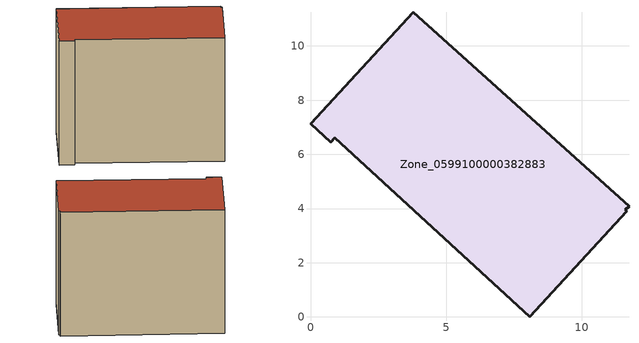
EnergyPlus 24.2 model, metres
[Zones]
Zone_0599100000382883
 floor ground (C_G): 0,7.12 3.79,11.25 11.75,4.09 11.61,3.95 11.66,3.9 8.09,0 0.9,6.6 0.74,6.44 z0
 wall outside (C_F): 0.9,6.6 8.09,0 11.66,3.9 11.61,3.95 11.75,4.09 3.79,11.25 0,7.12 0.74,6.44 0.9,6.6 z0:8.65
 roof outside (C_R): 11.75,4.09 3.79,11.25 0,7.12 0.74,6.44 0.9,6.6 8.09,0 11.66,3.9 11.61,3.95 z8.65
[BUILDING]
Pand.0599100000382883: North Axis=0; Terrain=City; Loads Convergence Tolerance Value=0.04; Temperature Convergence Tolerance Value=0.4; Solar Distribution=FullExterior; Maximum Number of Warmup Days=25; Minimum Number of Warmup Days=1
[Site:Location]
Rotterdam.The.Hague.AP_ZH_NLD Design_Conditions: Latitude=51.96; Longitude=4.45; Time Zone=1; Elevation=-4.5
[SITE:GROUNDTEMPERATURE:BUILDINGSURFACE]
18, 18, 18, 18, 18, 18, 18, 18, 18, 18, 18, 18
[MATERIAL] Thermal Absorptance=0.9; Solar Absorptance=0.7; Visible Absorptance=0.7
Name | Roughness | Thickness | Conductivity | Density | Specific Heat
G.TC.1992-2005 | MediumSmooth | 0.15 | 0.06 | 540 | 1210
F.TC.1992-2005 | Rough | 0.3 | 0.12 | 1920 | 840
R.TC.1992-2005 | MediumRough | 0.2 | 0.08 | 1500 | 1000
[CONSTRUCTION]
C_G: G.TC.1992-2005
C_F: F.TC.1992-2005
C_R: R.TC.1992-2005
[ZONE]
Zone_0599100000382883: Type=1; Multiplier=1; Ceiling Height=Autocalculate; Volume=Autocalculate; Floor Area=autocalculate; Part of Total Floor Area=Yes
[ZONEINFILTRATION:DESIGNFLOWRATE]
Infil_Zone_0599100000382883: Zone or ZoneList or Space or SpaceList=Zone_0599100000382883; Schedule=AlwaysOn; Design Flow Rate Calculation Method=Flow/Area; Flow Rate per Floor Area=0.0015; Constant Term Coefficient=1; Temperature Term Coefficient=0; Velocity Term Coefficient=0; Velocity Squared Term Coefficient=0
[HVACTEMPLATE:ZONE:IDEALLOADSAIRSYSTEM]
Zone_0599100000382883: Maximum Heating Supply Air Temperature=50; Minimum Cooling Supply Air Temperature=13; Maximum Heating Supply Air Humidity Ratio=0.0156; Minimum Cooling Supply Air Humidity Ratio=0.0077; Heating Limit=NoLimit; Cooling Limit=NoLimit; Dehumidification Control Type=ConstantSensibleHeatRatio; Cooling Sensible Heat Ratio=0.7; Dehumidification Setpoint=60; Humidification Control Type=None; Humidification Setpoint=30; Outdoor Air Method=None; Outdoor Air Flow Rate per Person=0.00944; Outdoor Air Flow Rate per Zone Floor Area=0; Outdoor Air Flow Rate per Zone=0; Demand Controlled Ventilation Type=None; Outdoor Air Economizer Type=NoEconomizer; Heat Recovery Type=None; Sensible Heat Recovery Effectiveness=0.7; Latent Heat Recovery Effectiveness=0.65
[ZONECONTROL:THERMOSTAT]
ThermostatControl_Zone_0599100000382883: Zone or ZoneList=Zone_0599100000382883; Control Type Schedule=DualSetpointControlType; Control 1=Thermostat_Zone_0599100000382883; Temperature Difference Between Cutout And Setpoint=0
[THERMOSTATSETPOINT:DUALSETPOINT]
Thermostat_Zone_0599100000382883: Heating Setpoint Temperature Schedule=HeatingSetpoint_Zone_0599100000382883; Cooling Setpoint Temperature Schedule=CoolingSetpoint_Zone_0599100000382883
[SCHEDULE:COMPACT]
HeatingSetpoint_Zone_0599100000382883: Through: 12/31, For: AllDays, Until: 24:00, 21
CoolingSetpoint_Zone_0599100000382883: Through: 12/31, For: AllDays, Until: 24:00, 24
DualSetpointControlType: Through: 12/31, For: AllDays, Until: 24:00, 4
AlwaysOn: Through: 12/31, For: AllDays, Until: 24:00, 1
